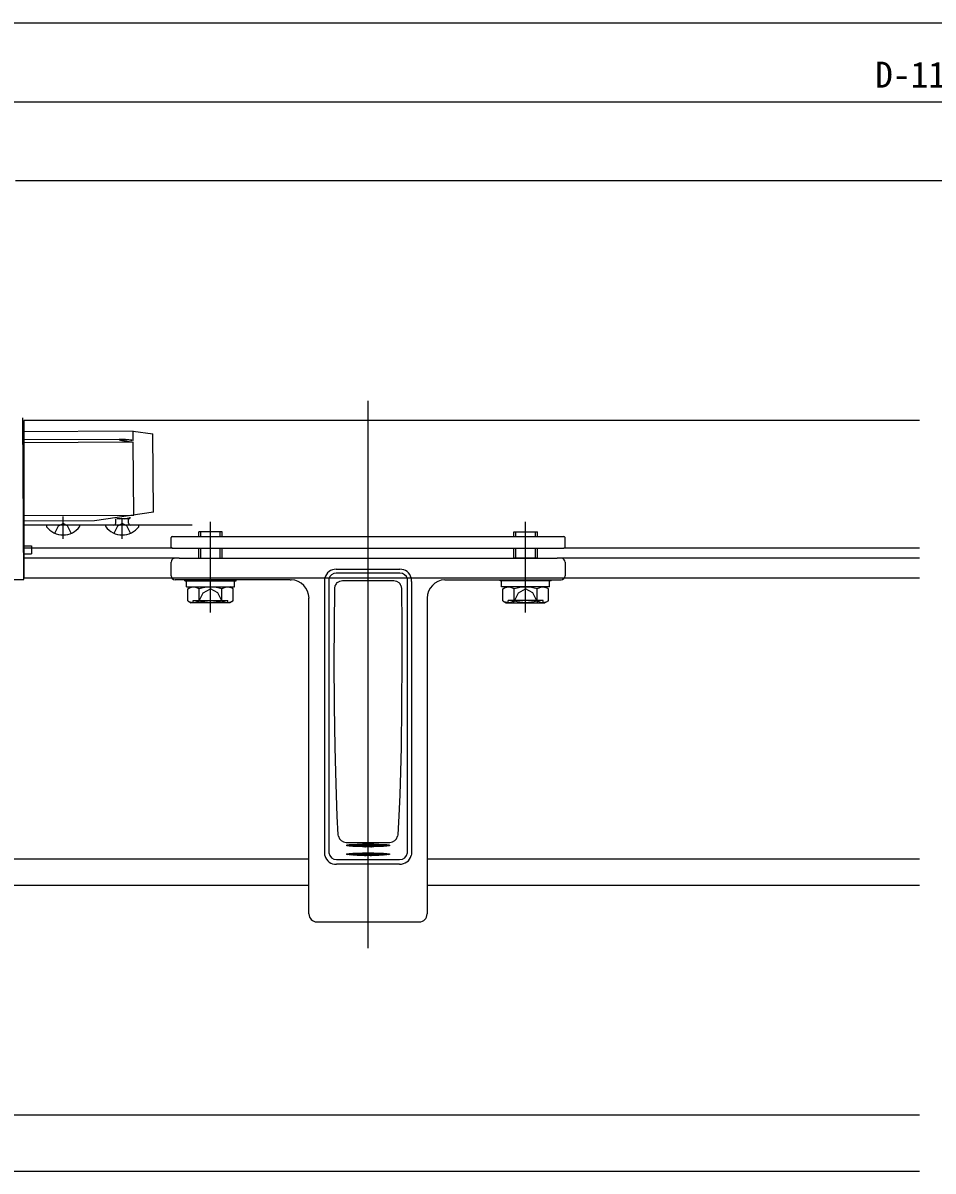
# Model space of a CAD drawing. Units: millimetres, scale not verified. Extents: x -693 to 693, y -1120 to 1121.
# Drawn here: x -118 to 113.1, y -777.8 to -486.4 of the extents above; entities that cross this region are included whole.
import ezdxf
from ezdxf.enums import TextEntityAlignment as Align

# ---------------------------------------------------------------- set-up
doc = ezdxf.new("R2010")
doc.units = ezdxf.units.MM
doc.header["$LTSCALE"] = 6
for name, color, linetype in [('0-3_YKK_12', 2, 'Continuous'), ('0-4_YKK_13', 4, 'Continuous'), ('0-6_YKK_D', 6, 'Continuous')]:
    doc.layers.add(name, color=color, linetype=linetype)
doc.styles.add('ＭＳ ゴシック', font='')
doc.styles.get('ＭＳ ゴシック').set_extended_font_data('MS Gothic')

msp = doc.modelspace()

# ---------------------------------------------------------------- linework, layer by layer
at = {"layer": '0-3_YKK_12'}
for p, q in [((-30.33, -721.174), (-30.33, -582.3)), ((-117.751, -587.3), (-117.751, -627.3)), ((109.671, -587.3), (-117.751, -587.3)), ((-75.022, -613.8), (-117.751, -613.8)), ((-80.027, -619.682), (-117.751, -619.682)), ((109.671, -619.682), (19.373, -619.682)), ((-79.751, -622.177), (-117.751, -622.177)), ((109.671, -622.177), (19.097, -622.177)), ((109.671, -627.3), (-117.751, -627.3)), ((-190.33, -698.533), (-45.33, -698.533)), ((-15.33, -698.533), (109.671, -698.533)), ((-190.33, -705.199), (-45.33, -705.199)), ((-15.33, -705.199), (109.671, -705.199)), ((-190.33, -763.533), (109.671, -763.533))]:
    msp.add_line(p, q, dxfattribs=at)
at = {"layer": '0-4_YKK_13'}
for p, q in [((-117.75, -627.606), (-117.964, -586.607)), ((-89.947, -589.96), (-117.946, -590.107)), ((-89.934, -592.327), (-89.947, -589.96)), ((-89.947, -589.96), (-84.943, -590.634)), ((-84.839, -610.534), (-84.943, -590.634)), ((-93.331, -592.053), (-117.935, -592.182)), ((-89.932, -592.75), (-117.932, -592.896)), ((-93.268, -592.054), (-93.219, -592.053)), ((-93.05, -592.261), (-93.113, -592.246)), ((-93.014, -592.054), (-93.108, -592.053)), ((-93.045, -592.054), (-92.976, -592.055)), ((-93.014, -592.054), (-92.901, -592.057)), ((-92.812, -592.061), (-92.917, -592.057)), ((-92.824, -592.31), (-92.906, -592.293)), ((-92.699, -592.066), (-92.82, -592.061)), ((-92.773, -592.32), (-92.638, -592.346)), ((-92.577, -592.073), (-92.731, -592.065)), ((-92.446, -592.081), (-92.635, -592.069)), ((-92.419, -592.387), (-92.534, -592.366)), ((-92.53, -592.075), (-92.416, -592.083)), ((-92.365, -592.397), (-92.157, -592.433)), ((-92.148, -592.102), (-92.304, -592.09)), ((-92.206, -592.424), (-92.008, -592.458)), ((-91.978, -592.115), (-92.155, -592.101)), ((-91.79, -592.131), (-92.005, -592.113)), ((-91.667, -592.512), (-91.844, -592.484)), ((-91.586, -592.149), (-91.843, -592.126)), ((-91.365, -592.17), (-91.666, -592.142)), ((-91.631, -592.518), (-91.267, -592.572)), ((-91.124, -592.194), (-91.474, -592.159)), ((-91.403, -592.552), (-91.042, -592.604)), ((-90.863, -592.221), (-91.267, -592.179)), ((-91.156, -592.588), (-90.797, -592.638)), ((-90.579, -592.252), (-91.042, -592.202)), ((-90.887, -592.626), (-90.532, -592.674)), ((-90.595, -592.665), (-90.244, -592.711)), ((-90.533, -592.257), (-90.246, -592.29)), ((-90.277, -592.707), (-89.932, -592.75)), ((-89.835, -611.26), (-89.932, -592.75)), ((-117.835, -611.406), (-89.835, -611.26)), ((-107.751, -617.3), (-107.751, -611.6)), ((-84.839, -610.534), (-99.828, -612.712)), ((-92.299, -612.213), (-90.751, -611.905)), ((-90.981, -611.772), (-90.751, -611.905)), ((-99.828, -612.712), (-117.827, -612.806)), ((-103.776, -613.8), (-111.727, -613.8)), ((-88.776, -613.8), (-96.727, -613.8)), ((-94.386, -613.3), (-94.386, -612.249)), ((-91.111, -612.213), (-94.127, -612.213)), ((-93.542, -612.213), (-92.91, -612.042)), ((-92.751, -617.3), (-92.751, -612.02)), ((-90.751, -612.005), (-91.795, -612.213)), ((-91.116, -613.3), (-91.116, -612.213)), ((-70.337, -636.009), (-70.337, -613.009)), ((9.677, -636.009), (9.677, -613.009)), ((-80.33, -619.382), (-80.33, -616.982)), ((-80.03, -616.682), (19.37, -616.682)), ((-73.337, -616.682), (-73.337, -615.509)), ((-67.337, -615.509), (-73.337, -615.509)), ((-72.797, -616.682), (-72.797, -615.509)), ((-67.877, -616.682), (-67.877, -615.509)), ((-67.337, -616.682), (-67.337, -615.509)), ((6.677, -616.682), (6.677, -615.509)), ((6.677, -615.509), (12.677, -615.509)), ((7.217, -616.682), (7.217, -615.509)), ((12.137, -616.682), (12.137, -615.509)), ((12.677, -616.682), (12.677, -615.509)), ((19.67, -619.382), (19.67, -616.982)), ((-80.03, -619.682), (19.37, -619.682)), ((-73.337, -622.163), (-73.337, -619.682)), ((-72.797, -622.163), (-72.797, -619.682)), ((-67.877, -622.163), (-67.877, -619.682)), ((-67.337, -622.163), (-67.337, -619.682)), ((6.677, -622.163), (6.677, -619.682)), ((7.217, -622.163), (7.217, -619.682)), ((12.137, -622.163), (12.137, -619.682)), ((12.677, -622.163), (12.677, -619.682)), ((-117.784, -621.11), (-115.784, -621.099)), ((-80.33, -626.699), (-80.33, -623.2)), ((-78.33, -622.195), (17.67, -622.195)), ((-72.797, -622.163), (-72.801, -622.195)), ((-67.877, -622.163), (-67.874, -622.195)), ((-67.343, -622.195), (-67.337, -622.163)), ((6.682, -622.195), (6.677, -622.163)), ((7.217, -622.163), (7.214, -622.195)), ((12.137, -622.163), (12.141, -622.195)), ((19.67, -623.2), (19.67, -626.699)), ((-38.417, -625.013), (-22.243, -625.013)), ((-22.243, -626.017), (-38.417, -626.017)), ((-130.354, -627.672), (-117.75, -627.606)), ((-80.33, -626.701), (-80.33, -626.699)), ((-79.329, -627.7), (-79.331, -627.7)), ((-50.106, -627.7), (-79.329, -627.7)), ((-76.837, -627.987), (-76.837, -627.7)), ((-76.394, -627.987), (-64.213, -627.987)), ((-76.394, -629.509), (-76.394, -627.987)), ((-64.213, -629.509), (-64.213, -627.987)), ((-50.106, -627.7), (-50.094, -627.7)), ((-50.094, -627.7), (-50.094, -627.7)), ((-50.094, -627.7), (-49.843, -627.707)), ((-41.33, -628.249), (-41.308, -627.991)), ((-41.31, -627.991), (-41.31, -627.225)), ((-40.33, -627.436), (-40.33, -696.774)), ((-38.798, -629.864), (-38.685, -629.174)), ((-36.84, -627.899), (-36.84, -627.898)), ((-36.84, -627.898), (-23.82, -627.898)), ((-21.975, -629.174), (-21.862, -629.864)), ((-20.33, -627.436), (-20.33, -627.49)), ((-20.33, -696.774), (-20.33, -627.436)), ((-19.35, -627.225), (-19.35, -627.991)), ((-10.817, -627.707), (-10.566, -627.7)), ((-10.566, -627.7), (-10.554, -627.7)), ((-10.566, -627.7), (-10.566, -627.7)), ((-10.554, -627.7), (18.669, -627.7)), ((15.734, -627.987), (3.552, -627.987)), ((3.552, -629.509), (3.552, -627.987)), ((15.734, -629.509), (15.734, -627.987)), ((16.177, -627.987), (16.177, -627.7)), ((18.671, -627.7), (18.669, -627.7)), ((19.67, -626.699), (19.67, -626.701)), ((-76.394, -629.509), (-64.213, -629.509)), ((-76.111, -630.009), (-75.245, -629.509)), ((-76.111, -633.009), (-76.111, -630.009)), ((-75.245, -629.509), (-65.43, -629.509)), ((-73.224, -632.994), (-73.224, -630.024)), ((-67.451, -632.994), (-67.451, -630.024)), ((-64.564, -630.009), (-65.43, -629.509)), ((-64.564, -633.009), (-64.564, -630.009)), ((-45.327, -632.329), (-45.337, -632.32)), ((-15.323, -632.32), (-15.333, -632.329)), ((15.734, -629.509), (3.552, -629.509)), ((3.904, -630.009), (4.77, -629.509)), ((3.904, -633.009), (3.904, -630.009)), ((14.585, -629.509), (4.77, -629.509)), ((6.791, -632.994), (6.791, -630.024)), ((12.564, -632.994), (12.564, -630.024)), ((15.451, -630.009), (14.585, -629.509)), ((15.451, -633.009), (15.451, -630.009)), ((-76.111, -633.009), (-75.245, -633.509)), ((-65.43, -633.509), (-75.245, -633.509)), ((-74.769, -632.909), (-65.906, -632.909)), ((-74.769, -633.509), (-74.769, -632.909)), ((-65.906, -633.509), (-65.906, -632.909)), ((-64.564, -633.009), (-65.43, -633.509)), ((-45.33, -698.618), (-45.33, -632.69)), ((-15.33, -632.69), (-15.33, -698.618)), ((3.904, -633.009), (4.77, -633.509)), ((4.77, -633.509), (14.585, -633.509)), ((14.109, -632.909), (5.245, -632.909)), ((5.245, -633.509), (5.245, -632.909)), ((14.109, -633.509), (14.109, -632.909)), ((15.451, -633.009), (14.585, -633.509)), ((-37.829, -692.779), (-37.927, -692.392)), ((-22.733, -692.392), (-22.831, -692.779)), ((-35.874, -694.349), (-35.881, -694.349)), ((-35.874, -694.349), (-24.786, -694.349)), ((-30.83, -695.329), (-30.83, -695.397)), ((-29.83, -695.329), (-30.83, -695.329)), ((-30.83, -695.449), (-30.83, -695.397)), ((-29.83, -695.397), (-29.83, -695.329)), ((-29.83, -695.449), (-29.83, -695.397)), ((-24.779, -694.349), (-24.786, -694.349)), ((-45.33, -712.514), (-45.33, -698.618)), ((-40.33, -696.774), (-40.311, -697.034)), ((-38.33, -698.704), (-22.33, -698.704)), ((-30.83, -697.598), (-30.83, -697.666)), ((-29.83, -697.598), (-30.83, -697.598)), ((-30.83, -697.718), (-30.83, -697.666)), ((-29.83, -697.666), (-29.83, -697.598)), ((-29.83, -697.718), (-29.83, -697.666)), ((-20.349, -697.034), (-20.33, -696.774)), ((-15.33, -698.618), (-15.33, -712.514)), ((-22.33, -699.868), (-38.33, -699.868)), ((-43.331, -714.513), (-17.329, -714.513)), ((-178.927, -777.762), (109.671, -777.762))]:
    msp.add_line(p, q, dxfattribs=at)
for points in [[(-93.319, -592.192), (-93.362, -592.179), (-93.402, -592.165), (-93.439, -592.151), (-93.471, -592.136), (-93.494, -592.121), (-93.506, -592.106), (-93.504, -592.094), (-93.49, -592.083), (-93.466, -592.074), (-93.434, -592.067), (-93.397, -592.062), (-93.356, -592.059), (-93.314, -592.056)], [(-93.103, -592.053), (-93.183, -592.053), (-93.257, -592.054), (-93.323, -592.057), (-93.382, -592.061), (-93.433, -592.067), (-93.474, -592.077), (-93.503, -592.092), (-93.496, -592.119), (-93.457, -592.143), (-93.403, -592.165), (-93.339, -592.186), (-93.266, -592.207), (-93.185, -592.229), (-93.095, -592.251), (-92.981, -592.277)], [(-93.171, -592.232), (-93.224, -592.219), (-93.273, -592.205)], [(-92.997, -592.273), (-92.889, -592.296), (-92.735, -592.328)], [(-92.647, -592.345), (-92.511, -592.37), (-92.294, -592.409)], [(-92.446, -592.081), (-92.291, -592.091), (-92.155, -592.101)], [(-92.032, -592.454), (-91.84, -592.485), (-91.475, -592.541)], [(-89.934, -592.327), (-90.27, -592.287), (-90.798, -592.228)], [(-91.111, -612.213), (-90.751, -612.005), (-90.751, -611.905)], [(-109.826, -615.877), (-108.896, -614.012), (-107.751, -613.403)], [(-105.676, -615.877), (-106.606, -614.012), (-107.751, -613.403)], [(-94.826, -615.877), (-93.896, -614.012), (-92.751, -613.403)], [(-90.676, -615.877), (-91.606, -614.012), (-92.751, -613.403)], [(-117.794, -619.11), (-115.794, -619.099), (-115.784, -621.099)], [(-73.332, -622.195), (-73.337, -622.163), (-67.337, -622.163)], [(12.672, -622.195), (12.677, -622.163), (6.677, -622.163)], [(-76.837, -627.987), (-63.837, -627.987), (-63.837, -627.7)], [(-41.301, -697.699), (-41.33, -697.303), (-41.33, -628.249)], [(-38.126, -628.366), (-37.503, -628.011), (-36.84, -627.898)], [(-23.82, -627.898), (-23.113, -628.027), (-22.534, -628.366)], [(-20.322, -627.455), (-20.327, -627.442), (-20.329, -627.438), (-20.329, -627.437), (-20.329, -627.436), (-20.33, -627.434), (-20.33, -627.433), (-20.33, -627.433), (-20.33, -627.433), (-20.33, -627.433), (-20.33, -627.433), (-20.33, -627.436)], [(-19.352, -627.991), (-19.33, -628.249), (-19.33, -697.303), (-19.359, -697.699)], [(16.177, -627.987), (3.177, -627.987), (3.177, -627.7)], [(-73.437, -633.509), (-72.191, -631.009), (-70.337, -630.024)], [(-67.237, -633.509), (-68.484, -631.009), (-70.337, -630.024)], [(-37.927, -692.392), (-38.164, -687.67), (-38.374, -682.401), (-38.556, -676.559), (-38.705, -670.186), (-38.858, -659.746), (-38.917, -648.191), (-38.891, -639.279), (-38.798, -629.864)], [(-21.862, -629.864), (-21.77, -639.246), (-21.743, -648.191), (-21.801, -659.67), (-21.955, -670.186), (-22.102, -676.467), (-22.281, -682.267), (-22.493, -687.594), (-22.733, -692.392)], [(6.577, -633.509), (7.824, -631.009), (9.677, -630.024)], [(12.777, -633.509), (11.531, -631.009), (9.677, -630.024)], [(-37.83, -692.772), (-37.829, -692.778), (-37.829, -692.779)], [(-22.831, -692.779), (-22.83, -692.774), (-22.83, -692.772)]]:
    msp.add_lwpolyline(points, dxfattribs=at)
for points in [[(-30.33, -695.451), (-31.754, -695.438), (-33.08, -695.403), (-34.219, -695.346), (-35.093, -695.273), (-35.643, -695.187), (-35.83, -695.095), (-35.643, -695.003), (-35.093, -694.917), (-34.219, -694.843), (-33.08, -694.787), (-31.754, -694.751), (-30.33, -694.739), (-28.907, -694.751), (-27.58, -694.787), (-26.441, -694.843), (-25.567, -694.917), (-25.017, -695.003), (-24.83, -695.095), (-25.017, -695.187), (-25.567, -695.273), (-26.441, -695.346), (-27.58, -695.403), (-28.907, -695.438)], [(-30.33, -697.719), (-31.754, -697.707), (-33.08, -697.672), (-34.219, -697.615), (-35.093, -697.542), (-35.643, -697.456), (-35.83, -697.364), (-35.643, -697.272), (-35.093, -697.186), (-34.219, -697.112), (-33.08, -697.056), (-31.754, -697.02), (-30.33, -697.008), (-28.907, -697.02), (-27.58, -697.056), (-26.441, -697.112), (-25.567, -697.186), (-25.017, -697.272), (-24.83, -697.364), (-25.017, -697.456), (-25.567, -697.542), (-26.441, -697.615), (-27.58, -697.672), (-28.907, -697.707)]]:
    msp.add_lwpolyline(points, close=True, dxfattribs=at)
for centre, radius, start, end in [((-111.727, -614.074), 0.274, 90, 217.71409), ((-107.751, -611), 5.3, 217.71409, 322.28591), ((-103.776, -614.074), 0.274, 322.28591, 90), ((-96.727, -614.074), 0.274, 90, 217.71409), ((-92.751, -611), 5.3, 217.71409, 322.28591), ((-94.886, -613.3), 0.5, 270, 0), ((-90.616, -613.3), 0.5, 180, 270), ((-88.776, -614.074), 0.274, 322.28591, 90), ((-80.03, -616.982), 0.3, 90, 180), ((19.37, -616.982), 0.3, 0, 90), ((-80.03, -619.382), 0.3, 180, 270), ((19.37, -619.382), 0.3, 270, 0), ((-79.358, -623.188), 0.973, 104.97101, 180.69202), ((-79.172, -624.176), 1.984, 86.39956, 102.79463), ((-78.386, -762.053), 139.859, 89.97699, 90.27417), ((17.736, -757.741), 135.546, 89.72199, 90.02781), ((18.523, -624.085), 1.893, 77.07796, 93.95948), ((18.695, -623.189), 0.975, 359.36774, 75.23791), ((-38.418, -628.01), 2.997, 89.98739, 164.82025), ((-38.419, -628.014), 1.996, 89.93721, 163.18321), ((-22.243, -628.01), 2.997, 15.17975, 90.01261), ((-22.241, -628.014), 1.996, 16.81679, 90.06279), ((-79.33, -626.7), 1, 180.05168, 269.94902), ((-49.983, -632.36), 4.656, 0.39041, 88.2865), ((-36.949, -629.775), 1.837, 129.84987, 160.89041), ((-23.702, -629.769), 1.826, 19.0187, 50.24102), ((-10.695, -632.343), 4.638, 91.49797, 179.82513), ((18.67, -626.7), 1, 270.04501, 359.95428), ((-74.682, -632.175), 2.598, 55.86369, 115.45615), ((-70.337, -639.131), 9.553, 72.41205, 107.58795), ((-65.993, -632.175), 2.598, 64.54385, 124.13631), ((-55.128, -632.693), 9.798, 0.01569, 2.17758), ((-5.493, -632.693), 9.837, 177.82672, 179.98001), ((5.333, -632.175), 2.598, 55.86369, 115.45615), ((9.677, -639.131), 9.553, 72.41205, 107.58795), ((14.022, -632.175), 2.598, 64.54385, 124.13631), ((-74.682, -630.844), 2.598, 244.54385, 304.13631), ((-70.337, -623.888), 9.553, 252.41205, 287.58795), ((-65.993, -630.844), 2.598, 235.86369, 295.45615), ((5.333, -630.844), 2.598, 244.54385, 304.13631), ((9.677, -623.888), 9.553, 252.41205, 287.58795), ((14.022, -630.844), 2.598, 235.86369, 295.45615), ((-35.875, -692.348), 2.001, 192.44053, 269.8109), ((-24.785, -692.349), 2.001, 270.18137, 347.56721), ((-30.33, -741.255), 46.362, 83.46175, 96.53825), ((-30.33, -750.664), 55.503, 85.62599, 94.37401), ((-31.167, -694.27), 1.176, 269.29825, 286.64969), ((-29.517, -694.439), 1.008, 251.8945, 272.15756), ((-38.548, -697.046), 2.83, 193.34206, 274.40997), ((-38.347, -696.714), 1.99, 189.26108, 270.4845), ((-30.33, -743.524), 46.362, 83.46175, 96.53825), ((-30.33, -752.933), 55.503, 85.62599, 94.37401), ((-31.167, -696.539), 1.176, 269.29825, 286.64969), ((-29.517, -696.707), 1.008, 251.8945, 272.15756), ((-22.316, -696.711), 1.993, 269.59822, 350.65619), ((-22.191, -696.938), 2.933, 267.28847, 344.9595)]:
    msp.add_arc(centre, radius, start, end, dxfattribs=at)
for centre, major_axis, start_param, end_param in [((-43.329, -712.511), (1.423, 1.408), 2.3621448, 3.9317231), ((-17.331, -712.511), (1.423, -1.408), 5.4930548, 7.0626332)]:
    msp.add_ellipse(centre, major_axis=major_axis, ratio=0.998783, start_param=start_param, end_param=end_param, dxfattribs=at)
at = {"layer": '0-6_YKK_D'}
for p, q in [((-271.827, -486.359), (379.673, -486.359)), ((-154.988, -506.359), (379.673, -506.359)), ((-119.828, -526.359), (379.673, -526.359))]:
    msp.add_line(p, q, dxfattribs=at)

# ---------------------------------------------------------------- texts
at = {"layer": '0-6_YKK_D', "style": 'ＭＳ ゴシック'}
msp.add_text('D-117', height=6.598, dxfattribs=at).set_placement((98.423, -504.759), align=Align.BOTTOM_LEFT)

doc.saveas('drawing.dxf')
